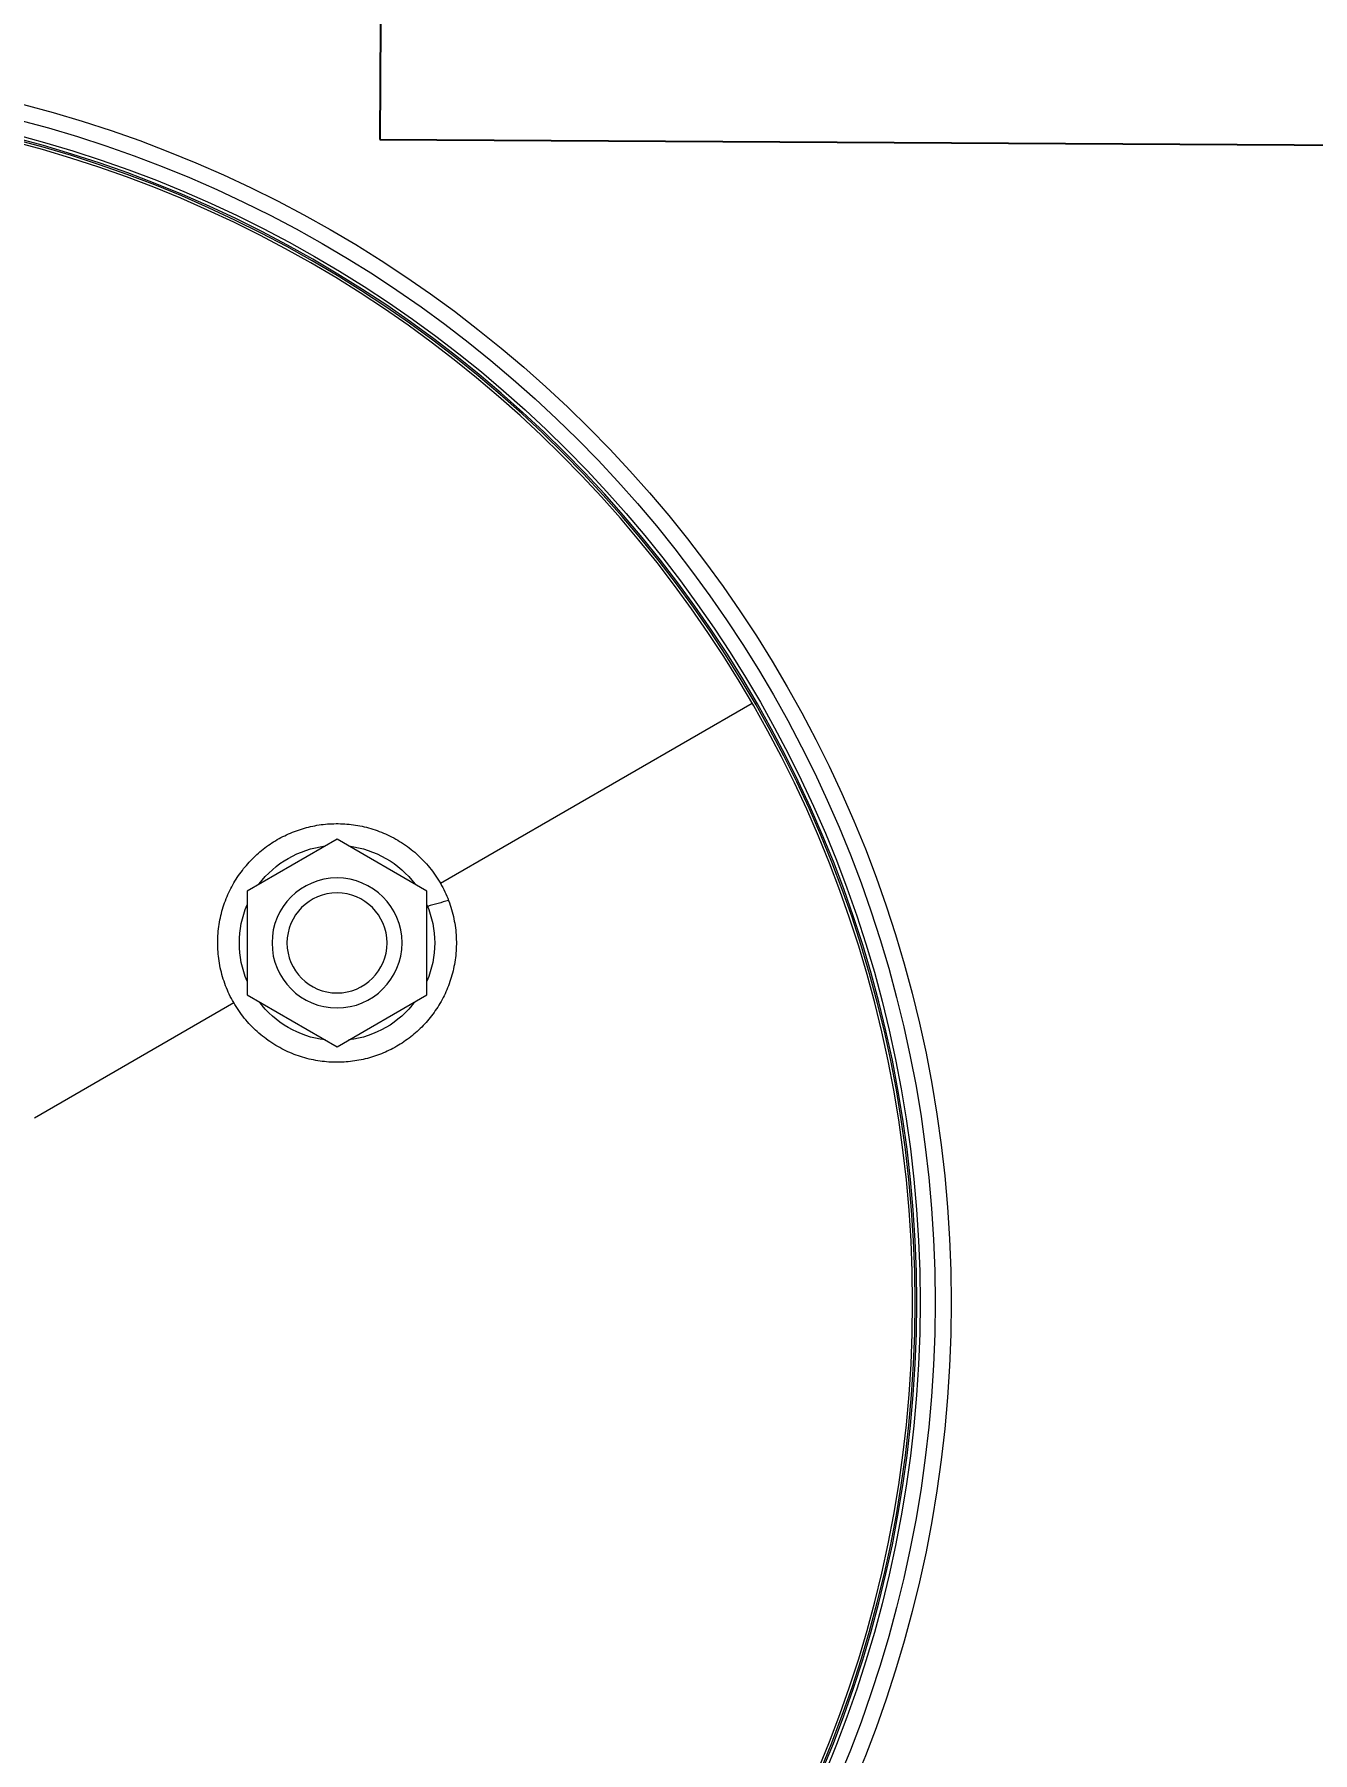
# Model space of a CAD drawing. Header units: millimetres. Extents: x -20146070 to 165023, y -3349561 to 35447.
# Drawn here: x -364927.7 to -364683.9, y -14020.9 to -13693.2 of the extents above; entities that cross this region are included whole.
import ezdxf
from ezdxf import colors
from ezdxf.entities.mleader import LeaderData, LeaderLine
from ezdxf.math import Vec2, Vec3

# ---------------------------------------------------------------- set-up
doc = ezdxf.new("R2010")
doc.units = ezdxf.units.MM
doc.header["$LTSCALE"] = 50
doc.header["$PDMODE"] = 35
doc.linetypes.add('CONTINOUS', pattern=[0])
doc.layers.get('Defpoints').update_dxf_attribs({"color": 8, "lineweight": 9})
for name, color, linetype in [('ASPL- FM200-DEVICES', 8, 'Continuous'), ('M-_FM200 PIPE', 1, 'Continuous'), ('M_FIREALAM-_E-', 10, 'Continuous'), ('M_FM 200 Cylinder', 1, 'Continuous'), ('NW_GRID LINE', 8, 'Continuous')]:
    doc.layers.add(name, color=color, linetype=linetype)
doc.styles.add('RomanS', font='romans__.ttf', dxfattribs={"width": 0.75, "height": 40})
doc.dimstyles.new('DI (MINI 100)', dxfattribs={"dimscale": 500, "dimtxt": 0.18, "dimasz": 0.02, "dimexe": 0.01, "dimexo": 0.01, "dimgap": 0.09, "dimtad": 0, "dimtih": 1, "dimtoh": 1, "dimdec": 0, "dimzin": 0, "dimdsep": 46, "dimtxsty": 'Standard', "dimblk": 'OBLIQUE', "dimcen": 0.09, "dimadec": 0, "dimazin": 0, "dimtfac": 1, "dimtdec": 0, "dimtofl": 0, "dimtmove": 2, "dimatfit": 3, "dimfxl": 1, "dimtolj": 1, "dimtzin": 0, "dimarcsym": 0})

# ---------------------------------------------------------------- blocks, each defined once
blk = doc.blocks.new('180')
at = {"layer": 'ASPL- FM200-DEVICES', "color": 1, "lineweight": 5}
for p, q in [((-38799.25, -130212.37), (-38858.7, -130178.04)), ((-38796.67, -130213.85), (-38779.53, -130203.96)), ((-38779.53, -130203.96), (-38762.39, -130213.85)), ((-38796.67, -130233.65), (-38796.67, -130213.85)), ((-38762.39, -130213.85), (-38762.39, -130233.65)), ((-38779.53, -130243.54), (-38796.67, -130233.65)), ((-38762.39, -130233.65), (-38779.53, -130243.54)), ((-38721.8, -130257.08), (-38759.82, -130235.13))]:
    blk.add_line(p, q, dxfattribs=at)
for centre, radius in [((-38660.78, -130292.31), 229.34), ((-38660.78, -130292.31), 229.02), ((-38660.78, -130292.31), 228.54), ((-38779.53, -130223.75), 12.4), ((-38779.53, -130223.75), 9.54)]:
    blk.add_circle(centre, radius, dxfattribs=at)
for centre, radius, start, end in [((-38660.78, -130292.31), 235.9, 90, 270), ((-38660.78, -130292.31), 232.83, 90, 270), ((-38660.78, -130292.31), 229.97, 90, 270), ((-38779.53, -130223.75), 18.63, 96.962, 143.038), ((-38779.53, -130223.75), 18.63, 36.962, 83.038), ((-38779.53, -130223.75), 18.63, 156.962, 203.038), ((-38779.53, -130223.75), 18.63, 336.962, 23.038), ((-38779.53, -130223.75), 18.63, 216.962, 263.038), ((-38779.53, -130223.75), 18.63, 276.962, 323.038)]:
    blk.add_arc(centre, radius, start, end, dxfattribs=at)
for points, knots in [([(-38759.82, -130235.13), (-38759.22, -130234.1), (-38758.7, -130233.01), (-38758.28, -130231.9), (-38757.85, -130230.78), (-38757.51, -130229.64), (-38757.27, -130228.48), (-38757.02, -130227.32), (-38756.87, -130226.15), (-38756.8, -130224.98), (-38756.74, -130223.81), (-38756.77, -130222.65), (-38756.88, -130221.5), (-38757, -130220.35), (-38757.2, -130219.22), (-38757.48, -130218.11), (-38757.76, -130217.02), (-38758.12, -130215.95), (-38758.56, -130214.91), (-38758.99, -130213.88), (-38759.5, -130212.89), (-38760.07, -130211.94), (-38760.65, -130211), (-38761.29, -130210.1), (-38761.98, -130209.26), (-38762.67, -130208.42), (-38763.43, -130207.63), (-38764.23, -130206.9), (-38765.03, -130206.18), (-38765.88, -130205.51), (-38766.77, -130204.9), (-38767.66, -130204.3), (-38768.6, -130203.76), (-38769.56, -130203.29), (-38770.52, -130202.82), (-38771.53, -130202.42), (-38772.55, -130202.09), (-38773.58, -130201.76), (-38774.63, -130201.5), (-38775.7, -130201.31), (-38776.76, -130201.13), (-38777.86, -130201.02), (-38778.95, -130201), (-38780.04, -130200.97), (-38781.16, -130201.02), (-38782.26, -130201.15), (-38783.35, -130201.28), (-38784.47, -130201.5), (-38785.56, -130201.8), (-38786.64, -130202.1), (-38787.73, -130202.49), (-38788.78, -130202.95), (-38789.83, -130203.42), (-38790.87, -130203.98), (-38791.85, -130204.61), (-38792.84, -130205.24), (-38793.79, -130205.97), (-38794.68, -130206.76), (-38795.57, -130207.55), (-38796.41, -130208.43), (-38797.18, -130209.37), (-38797.94, -130210.31), (-38798.64, -130211.31), (-38799.25, -130212.37), (-38799.25, -130212.37), (-38799.25, -130212.37), (-38799.25, -130212.37)], [0.4768478, 0.4768478, 0.4768478, 0.4768478, 0.5017063, 0.5017063, 0.5017063, 0.5265887, 0.5265887, 0.5265887, 0.5513429, 0.5513429, 0.5513429, 0.5759371, 0.5759371, 0.5759371, 0.6004205, 0.6004205, 0.6004205, 0.624683, 0.624683, 0.624683, 0.6488417, 0.6488417, 0.6488417, 0.6728307, 0.6728307, 0.6728307, 0.6966562, 0.6966562, 0.6966562, 0.7204046, 0.7204046, 0.7204046, 0.7440151, 0.7440151, 0.7440151, 0.7675196, 0.7675196, 0.7675196, 0.7909715, 0.7909715, 0.7909715, 0.8143188, 0.8143188, 0.8143188, 0.8376291, 0.8376291, 0.8376291, 0.8608883, 0.8608883, 0.8608883, 0.8841197, 0.8841197, 0.8841197, 0.9073111, 0.9073111, 0.9073111, 0.9304727, 0.9304727, 0.9304727, 0.9536935, 0.9536935, 0.9536935, 0.9768347, 0.9768347, 0.9768347, 0.9768493, 0.9768493, 0.9768493, 0.9768493]), ([(-38800.81, -130215.66), (-38801.24, -130216.79), (-38801.58, -130217.96), (-38801.82, -130219.13), (-38802.06, -130220.29), (-38802.21, -130221.48), (-38802.27, -130222.65), (-38802.33, -130223.82), (-38802.29, -130225), (-38802.17, -130226.14), (-38802.05, -130227.28), (-38801.84, -130228.41), (-38801.56, -130229.5), (-38801.27, -130230.59), (-38800.9, -130231.67), (-38800.47, -130232.68), (-38800.04, -130233.7), (-38799.52, -130234.69), (-38798.95, -130235.62), (-38798.38, -130236.56), (-38797.74, -130237.45), (-38797.06, -130238.28), (-38796.37, -130239.11), (-38795.61, -130239.9), (-38794.82, -130240.62), (-38794.02, -130241.34), (-38793.17, -130242.01), (-38792.28, -130242.61), (-38791.39, -130243.21), (-38790.45, -130243.75), (-38789.49, -130244.22), (-38788.52, -130244.69), (-38787.51, -130245.1), (-38786.49, -130245.43), (-38785.46, -130245.76), (-38784.39, -130246.02), (-38783.32, -130246.2), (-38782.24, -130246.38), (-38781.14, -130246.48), (-38780.04, -130246.51), (-38778.93, -130246.53), (-38777.81, -130246.48), (-38776.71, -130246.34), (-38775.6, -130246.2), (-38774.48, -130245.98), (-38773.39, -130245.67), (-38772.29, -130245.36), (-38771.21, -130244.97), (-38770.16, -130244.5), (-38769.11, -130244.02), (-38768.08, -130243.46), (-38767.11, -130242.82), (-38766.12, -130242.18), (-38765.19, -130241.46), (-38764.31, -130240.67), (-38763.43, -130239.88), (-38762.6, -130239.01), (-38761.85, -130238.09), (-38761.1, -130237.16), (-38760.42, -130236.17), (-38759.82, -130235.13)], [0, 0, 0, 0, 0.0232174, 0.0232174, 0.0232174, 0.0463681, 0.0463681, 0.0463681, 0.0695448, 0.0695448, 0.0695448, 0.092765, 0.092765, 0.092765, 0.1159851, 0.1159851, 0.1159851, 0.1393018, 0.1393018, 0.1393018, 0.1626421, 0.1626421, 0.1626421, 0.1860564, 0.1860564, 0.1860564, 0.2095953, 0.2095953, 0.2095953, 0.2331963, 0.2331963, 0.2331963, 0.2569201, 0.2569201, 0.2569201, 0.2807989, 0.2807989, 0.2807989, 0.3047782, 0.3047782, 0.3047782, 0.3289518, 0.3289518, 0.3289518, 0.3532548, 0.3532548, 0.3532548, 0.3777337, 0.3777337, 0.3777337, 0.4023553, 0.4023553, 0.4023553, 0.4270997, 0.4270997, 0.4270997, 0.4519887, 0.4519887, 0.4519887, 0.4768478, 0.4768478, 0.4768478, 0.4768478])]:
    blk.add_open_spline(points, degree=3, knots=knots, dxfattribs=at)
for points in [[(-38799.25, -130212.37), (-38799.85, -130213.42), (-38800.38, -130214.53), (-38800.81, -130215.66)], [(-38800.81, -130215.66), (-38799.47, -130216.03), (-38798.14, -130216.4), (-38796.8, -130216.77)]]:
    blk.add_open_spline(points, degree=3, dxfattribs=at)
blk = doc.blocks.new('_Oblique')
at = {"color": 0, "linetype": 'ByBlock', "lineweight": -2}
blk.add_line((-0.5, -0.5), (0.5, 0.5), dxfattribs=at)
blk = doc.blocks.new('*D260')
at = {"layer": 'Defpoints', "color": 0, "transparency": 16777216}
for p in [(-364271.4, -12236.86), (-364271.4, -12837.16), (-365271.54, -14011.65)]:
    blk.add_point(p, dxfattribs=at)
at = {"layer": 'NW_GRID LINE', "color": 0, "lineweight": -2, "transparency": 16777216}
for p, q in [((-365271.54, -14006.65), (-365271.54, -12231.86)), ((-364271.4, -12832.16), (-364271.4, -12231.86)), ((-365271.54, -12236.86), (-364943.97, -12236.86)), ((-364271.4, -12236.86), (-364598.97, -12236.86))]:
    blk.add_line(p, q, dxfattribs=at)
at = {"layer": 'NW_GRID LINE', "color": 0, "lineweight": -2, "transparency": 16777216, "xscale": 10, "yscale": 10, "zscale": 10, "rotation": 180}
blk.add_blockref('_Oblique', (-365271.54, -12236.86), dxfattribs=at)
at = {"layer": 'NW_GRID LINE', "color": 0, "lineweight": -2, "transparency": 16777216, "xscale": 10, "yscale": 10, "zscale": 10}
blk.add_blockref('_Oblique', (-364271.4, -12236.86), dxfattribs=at)
at = {"layer": 'NW_GRID LINE', "color": 0, "transparency": 16777216, "insert": (-364771.47, -12236.86), "char_height": 90, "attachment_point": 5}
blk.add_mtext('\\A1;1000', dxfattribs=at)
blk = doc.blocks.new('PS')
blk.add_lwpolyline([(-161.01, -498.82), (411.32, -497.44), (410.01, 42.56), (-162.32, 41.18)], close=True)
blk = doc.blocks.new('SMOKE')
at = {"color": 7, "linetype": 'CONTINOUS'}
ml = blk.add_multileader_mtext('Standard', dxfattribs=at)
ml.set_content('{\\fArial|b0|i0|c0|p34;S}', color=7, style='RomanS')
ml.set_leader_properties(color=10)
ml.build(insert=Vec2(0, 0))
ml.multileader.update_dxf_attribs({"dogleg_length": 3.34, "arrow_head_size": 171.11, "scale": 50})
ctx = ml.context
ctx.base_point, ctx.scale, ctx.char_height, ctx.arrow_head_size, ctx.landing_gap_size, ctx.plane_origin = Vec3(10040458.85, 1663039.05), 50, 256.6687, 171.11, 171.11, Vec3(10036247.2, 1658323.42)
notes = []
notes.append((ctx, [(0, (0, 0, 0), (0, 0), (1, 0), 1, [])]))
ctx.mtext.insert, ctx.mtext.flow_direction = Vec3(10040629.96, 1663169.57), 5
for ctx, leaders in notes:
    for number, flags, end, landing, length, lines in leaders:
        leader = LeaderData()
        leader.index, (leader.has_last_leader_line, leader.has_dogleg_vector, leader.attachment_direction) = number, flags
        leader.last_leader_point, leader.dogleg_vector, leader.dogleg_length = Vec3(end), Vec3(landing), length
        for number, points, colour, breaks in lines:
            line = LeaderLine()
            line.index, line.vertices, line.color, line.breaks = number, Vec3.list(points), colors.encode_raw_color(colour), breaks
            leader.lines.append(line)
        ctx.leaders.append(leader)

msp = doc.modelspace()

# ---------------------------------------------------------------- block references
at = {"layer": 'M-_FM200 PIPE', "color": 0, "xscale": 0.8, "yscale": 0.8, "zscale": 0.8, "rotation": 359.5283105945485}
msp.add_blockref('PS', (-364729.7, -13315.22), dxfattribs=at)
at = {"layer": 'M_FIREALAM-_E-', "xscale": 1.28, "yscale": 1.28, "zscale": 1.28}
for p in [(-13215027.01, -2136319.15), (-12842896.26, -2136319.15), (-13209527.32, -2137019.4), (-12837356.49, -2137100.4), (-13215027.01, -2138819.15), (-12842882.17, -2139119.15), (-12837356.49, -2141062.9), (-13209538.6, -2141143.9), (-13216376.87, -2141531.65), (-13213677.07, -2141531.65), (-12844197.58, -2141531.65), (-12841946.36, -2141531.65)]:
    msp.add_blockref('SMOKE', p, dxfattribs=at)
at = {"layer": 'M_FM 200 Cylinder', "lineweight": -3, "xscale": -1}
msp.add_blockref('180', (-403649.49, 116357.29), dxfattribs=at)

# ---------------------------------------------------------------- dimensions: what is measured, and where the dimension line sits
at = {"layer": 'NW_GRID LINE', "color": 6}
dim = msp.add_linear_dim(base=(-364271.4, -12236.86), p1=(-365271.54, -14011.65), p2=(-364271.4, -12837.16), dimstyle='DI (MINI 100)', dxfattribs=at)
dim.commit()
dim.dimension.update_dxf_attribs({"geometry": '*D260', "text_midpoint": (-364771.47, -12236.86)})

doc.saveas('drawing.dxf')
